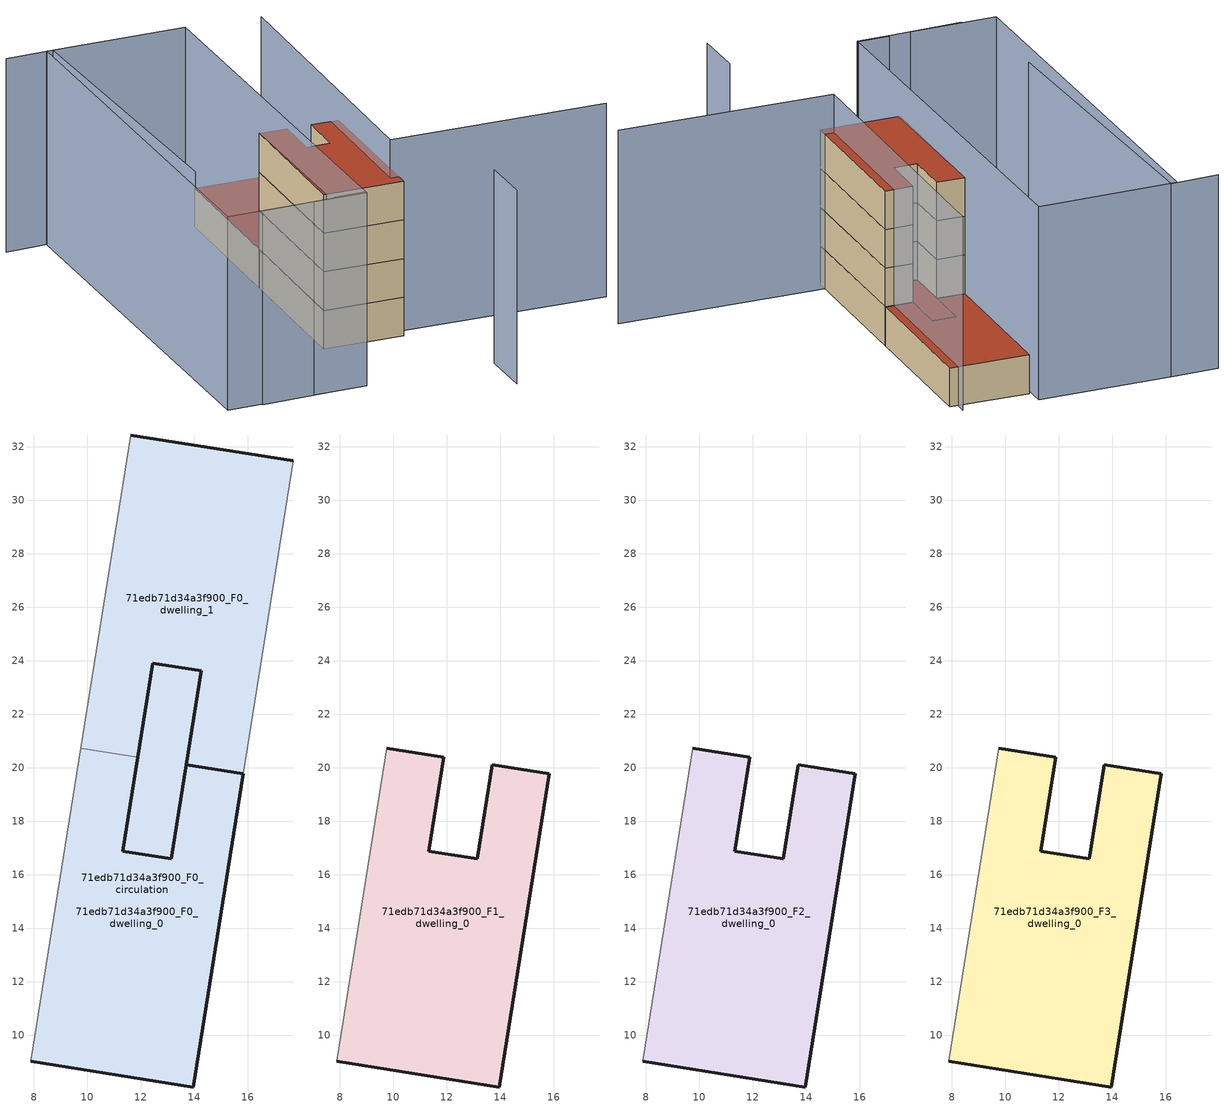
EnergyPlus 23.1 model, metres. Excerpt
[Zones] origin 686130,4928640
71edb71d34a3f900_F0_dwelling_0
 floor ground (EU_floor_Construction): 14.26,23.61 13.14,16.59 11.32,16.88 11.88,20.39 12.44,23.9 z0; 15.82,19.76 13.95,8.06 7.89,9.03 9.76,20.73 11.88,20.39 11.32,16.88 13.14,16.59 13.7,20.1 z0
 wall outside (EU_wall_Construction): 7.89,9.03 13.95,8.06 15.82,19.76 13.7,20.1 13.14,16.59 11.32,16.88 11.88,20.39 z0:3
 wall adiabatic (EU_wall_Construction): 9.76,20.73 7.89,9.03 z0:3
 wall to 71edb71d34a3f900_F0_dwelling_1 (EU_wall_Construction): 11.88,20.39 9.76,20.73 z0:3
 roof outside (EU_floor_Construction): 13.14,16.59 14.26,23.61 12.44,23.9 11.88,20.39 11.32,16.88 z3
71edb71d34a3f900_F0_dwelling_1
 floor ground (EU_floor_Construction): 14.26,23.61 13.14,16.59 11.32,16.88 11.88,20.39 12.44,23.9 z0; 17.69,31.46 15.82,19.76 13.7,20.1 14.26,23.61 12.44,23.9 11.88,20.39 9.76,20.73 11.63,32.43 z0
 wall outside (EU_wall_Construction): 17.69,31.46 11.63,32.43 / 11.88,20.39 12.44,23.9 14.26,23.61 13.7,20.1 15.82,19.76 z0:3
 wall adiabatic (EU_wall_Construction): 11.63,32.43 9.76,20.73 / 15.82,19.76 17.69,31.46 z0:3
 roof outside (EU_roof_Construction): 15.82,19.76 17.69,31.46 11.63,32.43 9.76,20.73 11.88,20.39 12.44,23.9 14.26,23.61 13.7,20.1 z3; 13.14,16.59 14.26,23.61 12.44,23.9 11.88,20.39 11.32,16.88 z3
71edb71d34a3f900_F0_circulation
 floor ground (EU_floor_Construction): 14.26,23.61 13.14,16.59 11.32,16.88 11.88,20.39 12.44,23.9 z0; 15.82,19.76 13.95,8.06 7.89,9.03 9.76,20.73 11.88,20.39 11.32,16.88 13.14,16.59 13.7,20.1 z0; 17.69,31.46 15.82,19.76 13.7,20.1 14.26,23.61 12.44,23.9 11.88,20.39 9.76,20.73 11.63,32.43 z0
 wall outside (EU_wall_Construction): 14.26,23.61 12.44,23.9 11.32,16.88 13.14,16.59 14.26,23.61 z0:3
 roof outside (EU_roof_Construction): 13.95,8.06 15.82,19.76 13.7,20.1 13.14,16.59 11.32,16.88 11.88,20.39 9.76,20.73 7.89,9.03 z3; 13.14,16.59 14.26,23.61 12.44,23.9 11.88,20.39 11.32,16.88 z3; 15.82,19.76 17.69,31.46 11.63,32.43 9.76,20.73 11.88,20.39 12.44,23.9 14.26,23.61 13.7,20.1 z3
71edb71d34a3f900_F1_dwelling_0
 floor to 71edb71d34a3f900_F0_dwelling_0 (EU_floor_Construction): 15.82,19.76 13.95,8.06 7.89,9.03 9.76,20.73 11.88,20.39 11.32,16.88 13.14,16.59 13.7,20.1 z3
 wall outside (EU_wall_Construction): 7.89,9.03 13.95,8.06 15.82,19.76 13.7,20.1 13.14,16.59 11.32,16.88 11.88,20.39 9.76,20.73 z3:6
 wall adiabatic (EU_wall_Construction): 9.76,20.73 7.89,9.03 z3:6
71edb71d34a3f900_F2_dwelling_0
 floor to 71edb71d34a3f900_F1_dwelling_0 (EU_floor_Construction): 15.82,19.76 13.95,8.06 7.89,9.03 9.76,20.73 11.88,20.39 11.32,16.88 13.14,16.59 13.7,20.1 z6
 wall outside (EU_wall_Construction): 7.89,9.03 13.95,8.06 15.82,19.76 13.7,20.1 13.14,16.59 11.32,16.88 11.88,20.39 9.76,20.73 z6:9
 wall adiabatic (EU_wall_Construction): 9.76,20.73 7.89,9.03 z6:9
71edb71d34a3f900_F3_dwelling_0
 floor to 71edb71d34a3f900_F2_dwelling_0 (EU_floor_Construction): 15.82,19.76 13.95,8.06 7.89,9.03 9.76,20.73 11.88,20.39 11.32,16.88 13.14,16.59 13.7,20.1 z9
 wall outside (EU_wall_Construction): 7.89,9.03 13.95,8.06 15.82,19.76 13.7,20.1 13.14,16.59 11.32,16.88 11.88,20.39 9.76,20.73 z9:12
 wall adiabatic (EU_wall_Construction): 9.76,20.73 7.89,9.03 z9:12
 roof outside (EU_roof_Construction): 13.95,8.06 15.82,19.76 13.7,20.1 13.14,16.59 11.32,16.88 11.88,20.39 9.76,20.73 7.89,9.03 z12
shading: 16.27,-3.43 16.86,0.52 / 4.62,2.35 7.02,2.04 / 29.87,6.37 13.43,9.02 / 13.43,9.02 17.21,32.44 / -1.03,2.99 4.61,2.25 / -2.15,35.7 1.49,35.27 / 1.49,35.27 -1.36,11.51 / 11.65,33.75 7,1.88 / 7,1.88 -3.65,3.43 / -3.65,3.43 1,35.3 / 1,35.3 11.65,33.75 z0:15
[Building]
EU S2 Campaign: North Axis=0; Terrain=City; Solar Distribution=FullExterior
[Site:Location]
Bologna: Latitude=44.5; Longitude=11.25; Time Zone=1; Elevation=37
[SizingPeriod:WeatherFileDays]
AnnualSizingPeriod: Begin Month=1; Begin Day of Month=1; End Month=12; End Day of Month=31; Day of Week for Start Day=Monday; Use Weather File Daylight Saving Period=No; Use Weather File Rain and Snow Indicators=No
[MATERIAL]
EU_InternalMass_Material: Roughness=MediumRough; Thickness=0.1; Conductivity=1; Density=1800; Specific Heat=900; Thermal Absorptance=0.9; Solar Absorptance=0.7; Visible Absorptance=0.7
[MATERIAL:NOMASS] Roughness=MediumRough; Thermal Absorptance=0.9; Solar Absorptance=0.7; Visible Absorptance=0.7
Name | Thermal Resistance
EU_wall_NoMass | 0.937881
EU_roof_NoMass | 0.548572
EU_floor_NoMass | 0.71348
[CONSTRUCTION]
EU_wall_Construction: EU_wall_NoMass
EU_roof_Construction: EU_roof_NoMass
EU_floor_Construction: EU_floor_NoMass
EU_InternalMass_Construction: EU_InternalMass_Material
[ZONE] Type=1; Multiplier=1; Ceiling Height=autocalculate; Floor Area=autocalculate; Part of Total Floor Area=Yes
Name | Volume
71edb71d34a3f900_F0_dwelling_0 | 238
71edb71d34a3f900_F1_dwelling_0 | 198.697
71edb71d34a3f900_F2_dwelling_0; 71edb71d34a3f900_F3_dwelling_0 | 198.699
71edb71d34a3f900_F0_dwelling_1 | 238.003
71edb71d34a3f900_F0_circulation | 436.7
[INTERNALMASS] Construction=EU_InternalMass_Construction
Name | Zone or ZoneList | Surface Area
71edb71d34a3f900_F0_dwelling_0_EU_InternalMass | 71edb71d34a3f900_F0_dwelling_0 | 66.2327
71edb71d34a3f900_F0_dwelling_1_EU_InternalMass | 71edb71d34a3f900_F0_dwelling_1 | 66.2327
71edb71d34a3f900_F1_dwelling_0_EU_InternalMass | 71edb71d34a3f900_F1_dwelling_0 | 144.101
71edb71d34a3f900_F2_dwelling_0_EU_InternalMass | 71edb71d34a3f900_F2_dwelling_0 | 144.101
71edb71d34a3f900_F3_dwelling_0_EU_InternalMass | 71edb71d34a3f900_F3_dwelling_0 | 144.101
[OTHEREQUIPMENT] Fuel Type=Electricity; Design Level Calculation Method=Watts/Area; Power per Zone Floor Area=1; Fraction Latent=0; Fraction Radiant=0; Fraction Lost=0; Carbon Dioxide Generation Rate=0; EndUse Subcategory=EU_Step8_InternalGains
Name | Zone or ZoneList or Space or SpaceList | Schedule
EU_Step8_InternalGain_71edb71d34a3f900_F0_dwelling_0_f000 | 71edb71d34a3f900_F0_dwelling_0 | EU_Step8_GainSchedule_71edb71d34a3f900_F0_dwelling_0_f000
EU_Step8_InternalGain_71edb71d34a3f900_F0_dwelling_1_f000 | 71edb71d34a3f900_F0_dwelling_1 | EU_Step8_GainSchedule_71edb71d34a3f900_F0_dwelling_1_f000
EU_Step8_InternalGain_71edb71d34a3f900_F1_dwelling_0_f000 | 71edb71d34a3f900_F1_dwelling_0 | EU_Step8_GainSchedule_71edb71d34a3f900_F1_dwelling_0_f000
EU_Step8_InternalGain_71edb71d34a3f900_F2_dwelling_0_f000 | 71edb71d34a3f900_F2_dwelling_0 | EU_Step8_GainSchedule_71edb71d34a3f900_F2_dwelling_0_f000
EU_Step8_InternalGain_71edb71d34a3f900_F3_dwelling_0_f000 | 71edb71d34a3f900_F3_dwelling_0 | EU_Step8_GainSchedule_71edb71d34a3f900_F3_dwelling_0_f000
[ZONEINFILTRATION:DESIGNFLOWRATE]
EU_Circulation_Infiltration_71edb71d34a3f900_F0_circulation: Zone or ZoneList or Space or SpaceList=71edb71d34a3f900_F0_circulation; Schedule=EU_AlwaysOn; Design Flow Rate Calculation Method=Flow/Area; Flow Rate per Floor Area=0.0005; Constant Term Coefficient=1; Temperature Term Coefficient=0; Velocity Term Coefficient=0; Velocity Squared Term Coefficient=0
[ZONEVENTILATION:DESIGNFLOWRATE] Schedule=EU_AlwaysOn; Design Flow Rate Calculation Method=AirChanges/Hour; Air Changes per Hour=0.687892; Ventilation Type=Natural; Fan Pressure Rise=0; Fan Total Efficiency=1; Constant Term Coefficient=1; Temperature Term Coefficient=0; Velocity Term Coefficient=0; Velocity Squared Term Coefficient=0; Minimum Indoor Temperature=-100; Maximum Indoor Temperature=100; Delta Temperature=-100; Minimum Outdoor Temperature=-100; Maximum Outdoor Temperature=100; Maximum Wind Speed=40
Name | Zone or ZoneList or Space or SpaceList
EU_ConstantAir_71edb71d34a3f900_F0_dwelling_0 | 71edb71d34a3f900_F0_dwelling_0
EU_ConstantAir_71edb71d34a3f900_F0_dwelling_1 | 71edb71d34a3f900_F0_dwelling_1
EU_ConstantAir_71edb71d34a3f900_F1_dwelling_0 | 71edb71d34a3f900_F1_dwelling_0
EU_ConstantAir_71edb71d34a3f900_F2_dwelling_0 | 71edb71d34a3f900_F2_dwelling_0
EU_ConstantAir_71edb71d34a3f900_F3_dwelling_0 | 71edb71d34a3f900_F3_dwelling_0
[HVACTEMPLATE:THERMOSTAT] Constant Heating Setpoint=20; Constant Cooling Setpoint=50
EU_HeatOnly_71edb71d34a3f900_F0_dwelling_0; EU_HeatOnly_71edb71d34a3f900_F0_dwelling_1; EU_HeatOnly_71edb71d34a3f900_F1_dwelling_0; EU_HeatOnly_71edb71d34a3f900_F2_dwelling_0; EU_HeatOnly_71edb71d34a3f900_F3_dwelling_0
[HVACTEMPLATE:ZONE:IDEALLOADSAIRSYSTEM] System Availability Schedule=EU_AlwaysOn; Maximum Heating Supply Air Temperature=50; Minimum Cooling Supply Air Temperature=13; Maximum Heating Supply Air Humidity Ratio=0.0156; Minimum Cooling Supply Air Humidity Ratio=0.0077; Heating Limit=NoLimit; Cooling Limit=NoLimit; Heating Availability Schedule=EU_AlwaysOn; Cooling Availability Schedule=EU_CoolingOff; Dehumidification Control Type=ConstantSensibleHeatRatio; Cooling Sensible Heat Ratio=0.7; Dehumidification Setpoint=60; Humidification Control Type=None; Humidification Setpoint=30; Outdoor Air Method=None; Outdoor Air Flow Rate per Person=0.00944; Outdoor Air Flow Rate per Zone Floor Area=0; Outdoor Air Flow Rate per Zone=0; Demand Controlled Ventilation Type=None; Outdoor Air Economizer Type=NoEconomizer; Heat Recovery Type=None; Sensible Heat Recovery Effectiveness=0.7; Latent Heat Recovery Effectiveness=0.65
Name | Template Thermostat
71edb71d34a3f900_F0_dwelling_0 | EU_HeatOnly_71edb71d34a3f900_F0_dwelling_0
71edb71d34a3f900_F0_dwelling_1 | EU_HeatOnly_71edb71d34a3f900_F0_dwelling_1
71edb71d34a3f900_F1_dwelling_0 | EU_HeatOnly_71edb71d34a3f900_F1_dwelling_0
71edb71d34a3f900_F2_dwelling_0 | EU_HeatOnly_71edb71d34a3f900_F2_dwelling_0
71edb71d34a3f900_F3_dwelling_0 | EU_HeatOnly_71edb71d34a3f900_F3_dwelling_0
[SIZING:ZONE] Zone Cooling Design Supply Air Temperature Input Method=SupplyAirTemperature; Zone Cooling Design Supply Air Temperature=13; Zone Heating Design Supply Air Temperature Input Method=SupplyAirTemperature; Zone Heating Design Supply Air Temperature=50; Zone Cooling Design Supply Air Humidity Ratio=0.008; Zone Heating Design Supply Air Humidity Ratio=0.008; Cooling Design Air Flow Method=DesignDay; Cooling Design Air Flow Rate=0; Cooling Minimum Air Flow per Zone Floor Area=0.000762; Cooling Minimum Air Flow=0; Cooling Minimum Air Flow Fraction=0.2; Heating Design Air Flow Method=DesignDay; Heating Design Air Flow Rate=0; Heating Maximum Air Flow per Zone Floor Area=0.002032; Heating Maximum Air Flow=0.141576; Heating Maximum Air Flow Fraction=0.3; Account for Dedicated Outdoor Air System=No; Dedicated Outdoor Air System Control Strategy=NeutralSupplyAir; Dedicated Outdoor Air Low Setpoint Temperature for Design=autosize; Dedicated Outdoor Air High Setpoint Temperature for Design=autosize; Zone Load Sizing Method=Sensible Load Only No Latent Load; Zone Latent Cooling Design Supply Air Humidity Ratio Input Method=HumidityRatioDifference; Zone Cooling Design Supply Air Humidity Ratio Difference=0.005; Zone Latent Heating Design Supply Air Humidity Ratio Input Method=HumidityRatioDifference; Zone Humidification Design Supply Air Humidity Ratio Difference=0.005
71edb71d34a3f900_F0_dwelling_0; 71edb71d34a3f900_F0_dwelling_1; 71edb71d34a3f900_F1_dwelling_0; 71edb71d34a3f900_F2_dwelling_0; 71edb71d34a3f900_F3_dwelling_0
[SCHEDULE:CONSTANT]
Name | Hourly Value
EU_AlwaysOn | 1
EU_CoolingOff | 0
[SCHEDULE:FILE] Column Number=1; Rows to Skip at Top=0; Number of Hours of Data=8760; Column Separator=Comma; Interpolate to Timestep=No; Minutes per Item=60; Adjust Schedule for Daylight Savings=Yes
Name | File
EU_Step8_GainSchedule_71edb71d34a3f900_F0_dwelling_0_f000 | ../../schedules/71edb71d34a3f900/71edb71d34a3f900_F0_dwelling_0_f000_gain.csv
EU_Step8_GainSchedule_71edb71d34a3f900_F0_dwelling_1_f000 | ../../schedules/71edb71d34a3f900/71edb71d34a3f900_F0_dwelling_1_f000_gain.csv
EU_Step8_GainSchedule_71edb71d34a3f900_F1_dwelling_0_f000 | ../../schedules/71edb71d34a3f900/71edb71d34a3f900_F1_dwelling_0_f000_gain.csv
EU_Step8_GainSchedule_71edb71d34a3f900_F2_dwelling_0_f000 | ../../schedules/71edb71d34a3f900/71edb71d34a3f900_F2_dwelling_0_f000_gain.csv
EU_Step8_GainSchedule_71edb71d34a3f900_F3_dwelling_0_f000 | ../../schedules/71edb71d34a3f900/71edb71d34a3f900_F3_dwelling_0_f000_gain.csv
